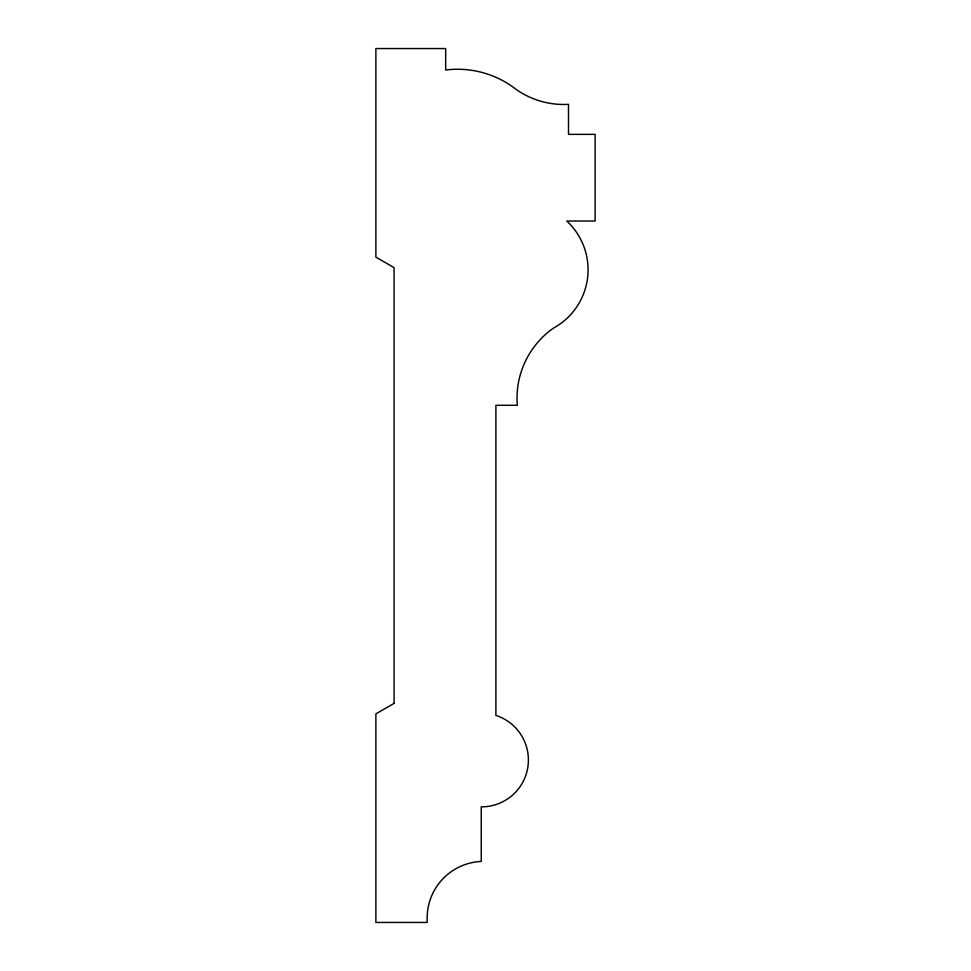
<?xml version="1.0" encoding="UTF-8"?>
<svg xmlns="http://www.w3.org/2000/svg" width="971" height="971" viewBox="0 0 971 971"><rect width="100%" height="100%" fill="white"/><g stroke="black" fill="none" stroke-linecap="round" stroke-linejoin="round"><path stroke-width="1.46" d="M394.08 703.356L375.874 713.867L375.874 922.45L427.155 922.45L427.155 917.474A56.621 56.621 0 0 1 481.24 861.447L481.24 806.84A46.839 46.839 0 0 0 495.89 715.409L495.89 405.295L517.3 405.295A85.764 85.764 0 0 1 553.361 328.174A66.465 66.465 0 0 0 566.785 221.036L595.126 221.036L595.126 134.362L568.496 134.362L568.496 104.334A82.547 82.547 0 0 1 516.196 89.441A95.109 95.109 0 0 0 445.677 70.009L445.677 48.55L375.874 48.55L375.874 257.133L394.08 267.644L394.08 703.356"/></g></svg>
